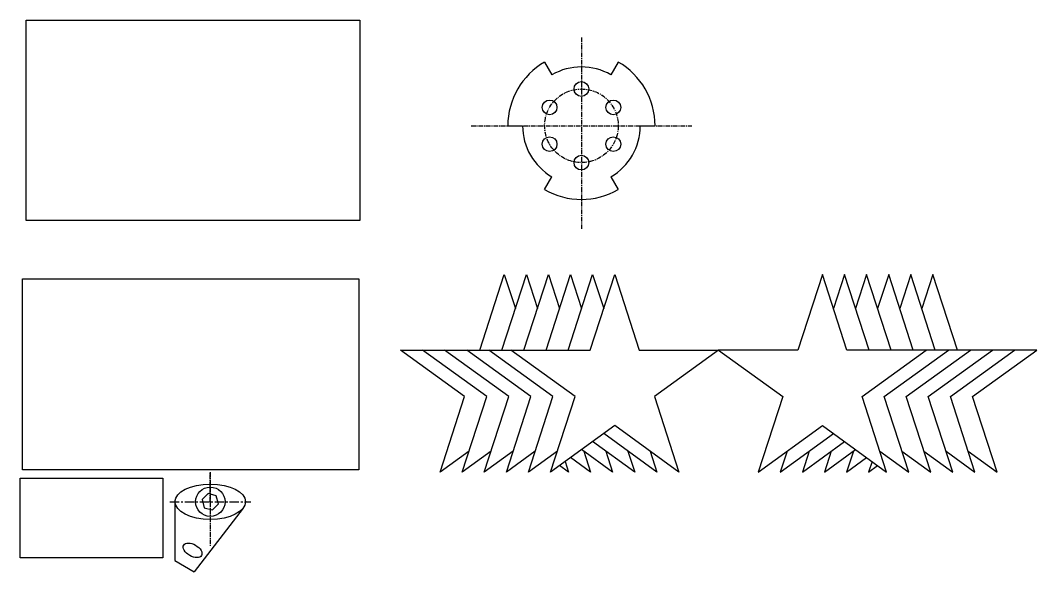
# Model space of a CAD drawing. Header units: millimetres. Extents: x -5 to 691, y 1 to 886.
# Drawn here: x 1 to 691, y 1 to 376 of the extents above; entities that cross this region are included whole.
import ezdxf

# ---------------------------------------------------------------- set-up
doc = ezdxf.new("R2010")
doc.units = ezdxf.units.MM
doc.header["$LTSCALE"] = 0.2
doc.linetypes.add('CENTER', pattern=[50.8, 31.75, -6.35, 6.35, -6.35])
doc.layers.add('中心线', color=1, linetype='CENTER')
doc.layers.add('可见的轮廓线', color=3, linetype='Continuous', lineweight=30)
picture_1 = doc.add_image_def('image1.jpg', size_in_pixel=(1416, 791))
picture_2 = doc.add_image_def('image2.jpg', size_in_pixel=(553, 314))
picture_3 = doc.add_image_def('image3.jpg', size_in_pixel=(553, 332))

msp = doc.modelspace()

# ---------------------------------------------------------------- linework, layer by layer
at = {"layer": '中心线', "ltscale": 0.5}
for p, q in [((381.996, 364.087), (381.996, 234.087)), ((306.996, 304.087), (456.996, 304.087)), ((129.893, 48.673), (129.893, 68.673)), ((129.893, 68.673), (129.893, 18.673))]:
    msp.add_line(p, q, dxfattribs=at)
at = {"layer": '中心线'}
msp.add_line((102.393, 48.673), (157.393, 48.673), dxfattribs=at)
at = {"layer": '中心线', "ltscale": 0.5}
msp.add_circle((381.996, 304.087), 25, dxfattribs=at)
at = {"layer": '可见的轮廓线', "ltscale": 0.5}
for p, q in [((356.996, 347.388), (361.996, 338.728)), ((406.996, 347.388), (401.996, 338.728)), ((331.996, 304.087), (341.996, 304.087)), ((421.996, 304.087), (431.996, 304.087)), ((356.996, 260.786), (361.996, 269.446)), ((401.996, 269.446), (406.996, 260.786)), ((312.964, 151.766), (329.615, 203.012)), ((327.964, 151.766), (344.615, 203.012)), ((329.615, 203.012), (337.115, 179.93)), ((342.964, 151.766), (359.615, 203.012)), ((344.615, 203.012), (352.115, 179.93)), ((357.964, 151.766), (374.615, 203.012)), ((359.615, 203.012), (367.115, 179.93)), ((372.964, 151.766), (389.615, 203.012)), ((374.615, 203.012), (382.115, 179.93)), ((387.964, 151.766), (404.615, 203.012)), ((389.615, 203.012), (397.115, 179.93)), ((404.615, 203.012), (421.266, 151.766)), ((545.684, 203.012), (529.033, 151.766)), ((562.335, 151.766), (545.684, 203.012)), ((560.684, 203.012), (553.184, 179.93)), ((577.335, 151.766), (560.684, 203.012)), ((575.684, 203.012), (568.184, 179.93)), ((592.335, 151.766), (575.684, 203.012)), ((590.684, 203.012), (583.184, 179.93)), ((607.335, 151.766), (590.684, 203.012)), ((605.684, 203.012), (598.184, 179.93)), ((622.335, 151.766), (605.684, 203.012)), ((620.684, 203.012), (613.184, 179.93)), ((637.335, 151.766), (620.684, 203.012)), ((259.081, 151.766), (312.964, 151.766)), ((302.674, 120.095), (259.081, 151.766)), ((274.081, 151.766), (327.964, 151.766)), ((317.674, 120.095), (274.081, 151.766)), ((289.081, 151.766), (342.964, 151.766)), ((332.674, 120.095), (289.081, 151.766)), ((304.081, 151.766), (357.964, 151.766)), ((347.674, 120.095), (304.081, 151.766)), ((319.081, 151.766), (372.964, 151.766)), ((362.674, 120.095), (319.081, 151.766)), ((334.081, 151.766), (387.964, 151.766)), ((377.674, 120.095), (334.081, 151.766)), ((346.266, 151.766), (387.964, 151.766)), ((361.266, 151.766), (387.964, 151.766)), ((376.266, 151.766), (387.964, 151.766)), ((421.266, 151.766), (445.149, 151.766)), ((421.266, 151.766), (460.149, 151.766)), ((421.266, 151.766), (475.149, 151.766)), ((421.266, 151.766), (430.149, 151.766)), ((475.149, 151.766), (431.557, 120.095)), ((529.033, 151.766), (475.149, 151.766)), ((475.149, 151.766), (518.742, 120.095)), ((529.033, 151.766), (490.149, 151.766)), ((529.033, 151.766), (505.149, 151.766)), ((529.033, 151.766), (520.149, 151.766)), ((604.033, 151.766), (562.335, 151.766)), ((589.033, 151.766), (562.335, 151.766)), ((574.033, 151.766), (562.335, 151.766)), ((616.218, 151.766), (562.335, 151.766)), ((572.625, 120.095), (616.218, 151.766)), ((631.218, 151.766), (577.335, 151.766)), ((587.625, 120.095), (631.218, 151.766)), ((646.218, 151.766), (592.335, 151.766)), ((602.625, 120.095), (646.218, 151.766)), ((661.218, 151.766), (607.335, 151.766)), ((617.625, 120.095), (661.218, 151.766)), ((676.218, 151.766), (622.335, 151.766)), ((632.625, 120.095), (676.218, 151.766)), ((691.218, 151.766), (637.335, 151.766)), ((647.625, 120.095), (691.218, 151.766)), ((286.023, 68.848), (302.674, 120.095)), ((301.023, 68.848), (317.674, 120.095)), ((316.023, 68.848), (332.674, 120.095)), ((331.023, 68.848), (347.674, 120.095)), ((346.023, 68.848), (362.674, 120.095)), ((361.023, 68.848), (377.674, 120.095)), ((431.557, 120.095), (448.208, 68.848)), ((518.742, 120.095), (502.091, 68.848)), ((589.276, 68.848), (572.625, 120.095)), ((604.276, 68.848), (587.625, 120.095)), ((619.276, 68.848), (602.625, 120.095)), ((634.276, 68.848), (617.625, 120.095)), ((649.276, 68.848), (632.625, 120.095)), ((664.276, 68.848), (647.625, 120.095)), ((404.615, 100.52), (361.023, 68.848)), ((448.208, 68.848), (404.615, 100.52)), ((502.091, 68.848), (545.684, 100.52)), ((545.684, 100.52), (589.276, 68.848)), ((433.208, 68.848), (397.115, 95.071)), ((517.091, 68.848), (553.184, 95.071)), ((305.658, 83.114), (286.023, 68.848)), ((320.658, 83.114), (301.023, 68.848)), ((335.658, 83.114), (316.023, 68.848)), ((350.658, 83.114), (331.023, 68.848)), ((365.658, 83.114), (346.023, 68.848)), ((403.208, 68.848), (382.115, 84.173)), ((383.572, 83.114), (388.208, 68.848)), ((418.208, 68.848), (389.615, 89.622)), ((398.572, 83.114), (403.208, 68.848)), ((413.572, 83.114), (418.208, 68.848)), ((428.572, 83.114), (433.208, 68.848)), ((521.726, 83.114), (517.091, 68.848)), ((532.091, 68.848), (560.684, 89.622)), ((536.726, 83.114), (532.091, 68.848)), ((547.091, 68.848), (568.184, 84.173)), ((551.726, 83.114), (547.091, 68.848)), ((566.726, 83.114), (562.091, 68.848)), ((584.641, 83.114), (604.276, 68.848)), ((599.641, 83.114), (619.276, 68.848)), ((614.641, 83.114), (634.276, 68.848)), ((629.641, 83.114), (649.276, 68.848)), ((644.641, 83.114), (664.276, 68.848)), ((370.881, 76.011), (373.208, 68.848)), ((388.208, 68.848), (374.615, 78.724)), ((562.091, 68.848), (575.684, 78.724)), ((579.418, 76.011), (577.091, 68.848)), ((373.208, 68.848), (367.115, 73.275)), ((577.091, 68.848), (583.184, 73.275)), ((105.893, 48.673), (105.893, 8.673)), ((152.278, 44.345), (118.884, 1.173)), ((105.893, 8.673), (118.884, 1.173))]:
    msp.add_line(p, q, dxfattribs=at)
msp.add_lwpolyline([(124.317, 50.168), (125.811, 44.591), (131.388, 43.097), (135.47, 47.179), (133.976, 52.756), (128.399, 54.25)], close=True, dxfattribs=at)
for centre, radius in [((381.996, 329.087), 5), ((360.345, 316.587), 5), ((403.646, 316.587), 5), ((360.345, 291.587), 5), ((403.646, 291.587), 5), ((381.996, 279.087), 5), ((129.893, 48.673), 10)]:
    msp.add_circle(centre, radius, dxfattribs=at)
for radius, start, end in [(50, 120, 180), (50, 0, 60), (40, 60, 120), (40, 180, 240), (40, 300, 0), (50, 240, 300)]:
    msp.add_arc((381.996, 304.087), radius, start, end, dxfattribs=at)
for centre, major_axis, ratio in [((129.893, 48.673), (24, 0), 0.5), ((117.893, 15.673), (6.062, -3.5), 0.5714286)]:
    msp.add_ellipse(centre, major_axis=major_axis, ratio=ratio, dxfattribs=at)

# ---------------------------------------------------------------- pictures from other files: only their frames are drawn
image = msp.add_image(picture_1, insert=(0.858, 10.604), size_in_units=(96.844, 54.098))
image.dxf.flags = 7
image = msp.add_image(picture_3, insert=(4.932, 239.743), size_in_units=(226.514, 135.99), dxfattribs=at)
image.dxf.flags = 7
image = msp.add_image(picture_2, insert=(2.266, 70.301), size_in_units=(228.589, 129.796), dxfattribs=at)
image.dxf.flags = 7

doc.saveas('drawing.dxf')
